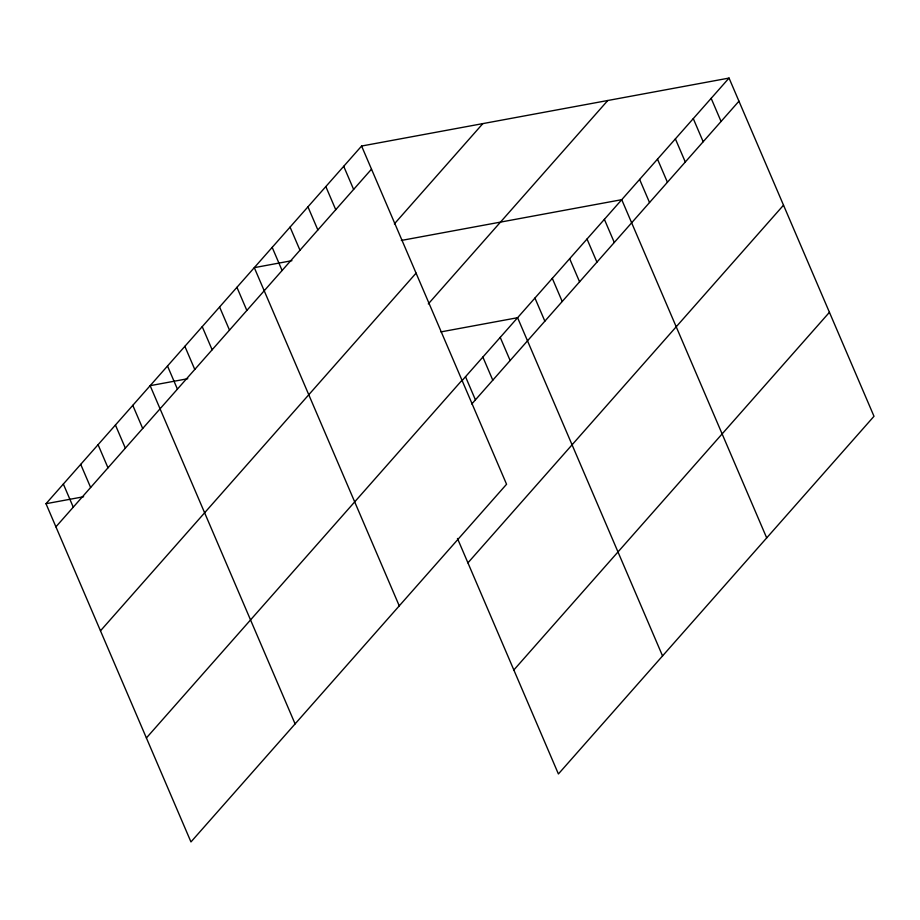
<?xml version="1.0" encoding="UTF-8"?>
<svg xmlns="http://www.w3.org/2000/svg" width="920" height="920" viewBox="0 0 920 920"><rect width="100%" height="100%" fill="white"/><g stroke="black" fill="none" stroke-linecap="round" stroke-linejoin="round"><path stroke-width="1.38" d="M361.594 146.038L506.563 484.253L190.958 841.926L46 503.711L361.594 146.038L729.043 78.073L874 416.288L558.405 773.961L457.47 538.464M55.913 526.838L371.507 169.165M394.381 223.882L482.85 123.602M100.475 630.821L416.081 273.136M428.306 303.91L607.786 100.498M146.395 737.955L461.989 380.27M461.863 380.868L729.043 78.073M471.776 403.995L738.956 101.188M467.923 562.856L783.518 205.171M513.832 669.99L829.437 312.305M291.927 260.682L254.299 267.651L399.257 605.866M401.35 240.442L621.736 199.686L766.693 537.901M187.783 378.718L150.144 385.675L295.101 723.902M440.933 331.89L517.592 317.71L662.549 655.925M46 503.711L83.628 496.754M711.16 98.337L721.073 121.463M693.277 118.611L703.179 141.726M675.383 138.874L685.296 162M657.501 159.148L667.414 182.263M639.619 179.411L649.531 202.538M604.382 219.351L614.295 242.477M587.017 239.027L596.931 262.154M569.664 258.692L579.577 281.819M552.31 278.369L562.212 301.495M534.945 298.046L544.858 321.172M500.227 337.387L510.14 360.513M482.873 357.063L492.786 380.19M465.52 376.728L475.421 399.855M343.712 166.302L353.625 189.428M325.829 186.576L335.742 209.702M307.947 206.839L317.86 229.965M290.064 227.113L299.978 250.24M272.182 247.376L282.095 270.503M236.934 287.316L246.847 310.442M219.581 306.992L229.494 330.119M202.227 326.669L212.129 349.784M184.862 346.334L194.775 369.46M167.509 366.01L177.422 389.137M132.79 405.352L142.703 428.478M115.437 425.028L125.338 448.155M98.072 444.693L107.985 467.82M80.718 464.37L90.632 487.496M63.353 484.046L73.266 507.173"/></g></svg>
